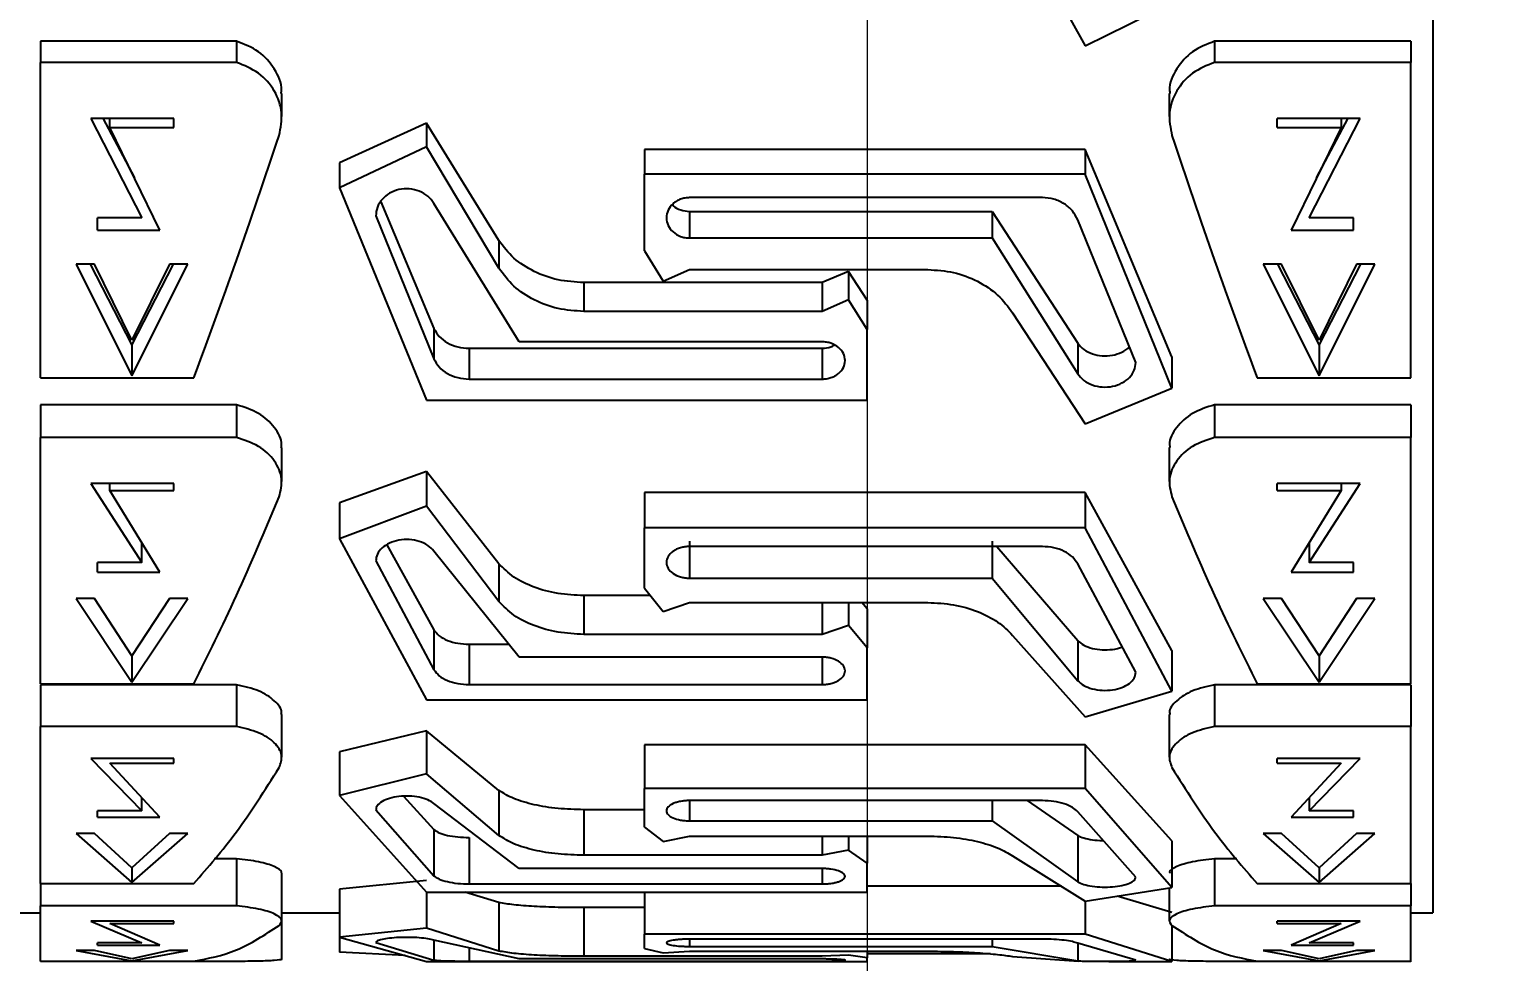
# Model space of a CAD drawing. Header units: millimetres. Extents: x 53 to 380, y 29 to 265.
# Drawn here: x 337.69 to 352.71, y 201.26 to 210.81 of the extents above; entities that cross this region are included whole.
import ezdxf

# ---------------------------------------------------------------- set-up
doc = ezdxf.new("R2010")
doc.units = ezdxf.units.MM
doc.styles.add('SLDTEXTSTYLE0', font='TXT', dxfattribs={"width": 0.75})
doc.dimstyles.new('SLDDIMSTYLE0', dxfattribs={"dimtxt": 3.5, "dimasz": 3.302, "dimexe": 0, "dimexo": 0.0625, "dimgap": 0.875, "dimtad": 1, "dimlfac": 2, "dimrnd": 1e-09, "dimzin": 4, "dimdsep": 46, "dimtxsty": 'SLDTEXTSTYLE0', "dimsah": 1, "dimcen": 0.09, "dimadec": 0, "dimazin": 1, "dimtfac": 1, "dimtofl": 0, "dimtmove": 0, "dimatfit": 3, "dimfxl": 1, "dimfrac": 2, "dimtolj": 1, "dimtzin": 12, "dimarcsym": 0})
doc.dimstyles.new('SLDDIMSTYLE1', dxfattribs={"dimtxt": 3.5, "dimasz": 3.302, "dimexe": 0, "dimexo": 0.0625, "dimgap": 0.875, "dimtad": 1, "dimlfac": 2, "dimrnd": 1e-09, "dimzin": 12, "dimdsep": 46, "dimtxsty": 'SLDTEXTSTYLE0', "dimsah": 1, "dimcen": 0.09, "dimadec": 0, "dimazin": 3, "dimtfac": 1, "dimtofl": 0, "dimtmove": 0, "dimatfit": 3, "dimfxl": 1, "dimfrac": 2, "dimtolj": 1, "dimtzin": 12, "dimarcsym": 0})

# ---------------------------------------------------------------- blocks, each defined once
blk = doc.blocks.new('_D_3')
at = {"color": 7, "linetype": 'Continuous', "lineweight": 0, "transparency": 16777216}
for p, q in [((336.78, 249.812), (375.075, 249.812)), ((374.075, 249.812), (374.075, 201.263)), ((352.847, 201.263), (375.075, 201.263))]:
    blk.add_line(p, q, dxfattribs=at)
at = {"color": 7, "linetype": 'Continuous', "lineweight": 18, "transparency": 16777216}
for points in [[(374.075, 249.812), (373.567, 246.51), (374.583, 246.51)], [(374.075, 201.263), (374.583, 204.565), (373.567, 204.565)]]:
    blk.add_solid(points, dxfattribs=at)
at = {"color": 7, "linetype": 'Continuous', "lineweight": 18, "transparency": 16777216, "insert": (369.563, 228.424), "char_height": 3.5, "attachment_point": 1, "rotation": 90, "style": 'SLDTEXTSTYLE0'}
blk.add_mtext('97.10', dxfattribs=at)
blk = doc.blocks.new('_D_4')
at = {"color": 7, "linetype": 'Continuous', "lineweight": 0, "transparency": 16777216}
for p, q in [((346.276, 214.381), (346.276, 182.689)), ((252.567, 213.603), (252.567, 182.689)), ((252.567, 183.689), (346.276, 183.689))]:
    blk.add_line(p, q, dxfattribs=at)
at = {"color": 7, "linetype": 'Continuous', "lineweight": 18, "transparency": 16777216}
for points in [[(252.567, 183.689), (255.869, 183.181), (255.869, 184.197)], [(346.276, 183.689), (342.974, 184.197), (342.974, 183.181)]]:
    blk.add_solid(points, dxfattribs=at)
at = {"color": 7, "linetype": 'Continuous', "lineweight": 18, "transparency": 16777216, "insert": (287.76, 188.2), "char_height": 3.5, "attachment_point": 1, "style": 'SLDTEXTSTYLE0'}
blk.add_mtext('187.42', dxfattribs=at)

msp = doc.modelspace()

# ---------------------------------------------------------------- linework, layer by layer
at = {"color": 7, "linetype": 'Continuous', "lineweight": 25}
for p, q in [((352.0745, 233.256), (352.0745, 201.756)), ((347.7676, 211.9846), (348.5097, 210.6359)), ((348.5097, 210.6359), (349.4004, 211.0757)), ((339.8113, 210.684), (337.8016, 210.684)), ((337.8016, 210.684), (337.8016, 210.4674)), ((339.8113, 210.684), (339.8113, 210.4674)), ((351.8475, 210.684), (349.8377, 210.684)), ((349.8377, 210.684), (349.8377, 210.4674)), ((351.8475, 210.684), (351.8475, 210.4674)), ((339.8113, 210.4674), (337.8016, 210.4674)), ((337.8016, 207.2352), (337.8016, 210.4674)), ((351.8475, 210.4674), (349.8377, 210.4674)), ((351.8475, 207.2352), (351.8475, 210.4674)), ((340.276, 209.9146), (340.276, 210.1481)), ((349.3731, 210.1482), (349.3731, 209.9147)), ((339.1692, 209.8913), (338.32, 209.8913)), ((338.32, 209.8913), (338.8422, 208.8749)), ((338.4421, 209.8951), (338.7662, 209.2838)), ((338.5151, 209.8004), (338.5151, 209.8913)), ((339.1692, 209.8004), (339.1692, 209.8913)), ((341.7597, 209.8451), (340.869, 209.4404)), ((342.5018, 208.6416), (341.7597, 209.8451)), ((341.7597, 209.8451), (341.7597, 209.6019)), ((350.4799, 209.8004), (350.4799, 209.8913)), ((351.3291, 209.8913), (350.4799, 209.8913)), ((350.8069, 208.8749), (351.3291, 209.8913)), ((350.8829, 209.2838), (351.207, 209.8951)), ((351.134, 209.8913), (351.134, 209.8004)), ((339.0268, 208.7476), (338.5151, 209.8004)), ((338.5151, 209.8004), (339.1692, 209.8004)), ((350.4799, 209.8004), (351.134, 209.8004)), ((351.134, 209.8004), (350.6223, 208.7476)), ((341.7597, 209.6019), (340.869, 209.1843)), ((342.5018, 208.3602), (341.7597, 209.6019)), ((348.5097, 209.5746), (343.9937, 209.5746)), ((343.9937, 209.5746), (343.9937, 209.3228)), ((349.4004, 207.4509), (348.5097, 209.5746)), ((348.5097, 209.5746), (348.5097, 209.3228)), ((340.869, 209.4404), (340.869, 209.1843)), ((348.5097, 209.3228), (343.9937, 209.3228)), ((343.9937, 208.5375), (343.9937, 209.3228)), ((349.4004, 207.1317), (348.5097, 209.3228)), ((340.869, 209.1843), (341.7597, 207.0084)), ((341.2899, 209.0392), (341.8353, 207.7411)), ((342.7104, 207.6056), (341.8353, 209.0234)), ((348.0725, 209.0824), (344.4558, 209.0824)), ((344.4558, 208.9412), (344.4558, 208.6693)), ((344.4558, 208.9412), (347.559, 208.9412)), ((347.559, 208.9412), (348.4341, 207.5918)), ((347.559, 208.9412), (347.559, 208.6693)), ((338.3885, 208.7476), (338.3885, 208.8749)), ((338.8422, 208.8749), (338.3885, 208.8749)), ((341.2394, 208.8945), (341.8353, 207.4311)), ((349.0301, 207.3952), (348.4341, 208.8558)), ((351.2606, 208.8749), (350.8069, 208.8749)), ((351.2606, 208.7476), (351.2606, 208.8749)), ((338.3885, 208.7476), (339.0268, 208.7476)), ((342.5018, 208.6416), (342.5018, 208.3602)), ((344.4558, 208.6693), (347.559, 208.6693)), ((347.559, 208.6693), (348.4341, 207.2771)), ((350.6223, 208.7476), (351.2606, 208.7476)), ((343.9937, 208.5375), (344.1856, 208.225)), ((338.1687, 208.3992), (338.7405, 207.256)), ((338.3553, 208.3992), (338.1687, 208.3992)), ((338.3133, 208.3992), (338.7405, 207.5714)), ((338.7405, 207.6209), (338.3553, 208.3992)), ((338.7405, 207.256), (339.3124, 208.3992)), ((339.1257, 208.3992), (338.7405, 207.6209)), ((338.7405, 207.5714), (339.1678, 208.3992)), ((339.3124, 208.3992), (339.1257, 208.3992)), ((344.1856, 208.225), (344.4558, 208.3454)), ((344.4558, 208.3454), (346.8979, 208.3454)), ((350.5234, 208.3992), (350.3367, 208.3992)), ((350.3367, 208.3992), (350.9086, 207.256)), ((350.4813, 208.3992), (350.9086, 207.5714)), ((350.9086, 207.6209), (350.5234, 208.3992)), ((350.9086, 207.256), (351.4804, 208.3992)), ((351.2938, 208.3992), (350.9086, 207.6209)), ((350.9086, 207.5714), (351.3358, 208.3992)), ((351.4804, 208.3992), (351.2938, 208.3992)), ((345.8136, 208.2119), (343.3715, 208.2119)), ((343.3715, 208.2119), (343.3715, 207.9168)), ((346.0838, 208.3267), (345.8136, 208.2119)), ((345.8136, 208.2119), (345.8136, 207.9168)), ((346.2757, 208.0318), (346.0838, 208.3267)), ((346.0838, 208.3267), (346.0838, 208.0352)), ((345.8136, 207.9168), (343.3715, 207.9168)), ((346.0838, 208.0352), (345.8136, 207.9168)), ((346.2757, 207.731), (346.0838, 208.0352)), ((346.2757, 208.0318), (346.2757, 207.731)), ((347.7676, 207.9024), (348.5097, 206.7653)), ((341.8353, 207.7411), (341.8353, 207.4311)), ((345.8136, 207.6056), (342.7104, 207.6056)), ((346.2757, 207.0084), (346.2757, 207.731)), ((348.4341, 207.5918), (348.4341, 207.2771)), ((338.7405, 207.5714), (338.7405, 207.256)), ((342.1969, 207.5398), (345.8136, 207.5398)), ((342.1969, 207.5398), (342.1969, 207.2235)), ((345.8136, 207.5398), (345.8136, 207.2235)), ((349.4004, 207.4509), (349.4004, 207.1317)), ((350.9086, 207.5714), (350.9086, 207.256)), ((337.8016, 207.2352), (339.374, 207.2352)), ((342.1969, 207.2235), (345.8136, 207.2235)), ((350.2751, 207.2352), (351.8475, 207.2352)), ((341.7597, 207.0084), (346.2757, 207.0084)), ((348.5097, 206.7653), (349.4004, 207.1317)), ((339.8113, 206.9609), (337.8016, 206.9609)), ((337.8016, 206.9609), (337.8016, 206.6261)), ((339.8113, 206.9609), (339.8113, 206.6261)), ((351.8475, 206.9609), (349.8377, 206.9609)), ((349.8377, 206.9609), (349.8377, 206.6261)), ((351.8475, 206.9609), (351.8475, 206.6261)), ((339.8113, 206.6261), (337.8016, 206.6261)), ((337.8016, 204.1035), (337.8016, 206.6261)), ((351.8475, 206.6261), (349.8377, 206.6261)), ((351.8475, 204.1035), (351.8475, 206.6261)), ((340.276, 206.1741), (340.276, 206.5227)), ((349.3731, 206.5228), (349.3731, 206.1742)), ((341.7597, 206.2784), (340.869, 205.9558)), ((342.5018, 205.3329), (341.7597, 206.2784)), ((341.7597, 206.2784), (341.7597, 205.922)), ((339.1692, 206.1553), (338.32, 206.1553)), ((338.32, 206.1553), (338.8422, 205.3455)), ((338.5151, 206.0818), (338.5151, 206.1553)), ((339.1692, 206.0818), (339.1692, 206.1553)), ((350.4799, 206.0818), (350.4799, 206.1553)), ((351.3291, 206.1553), (350.4799, 206.1553)), ((350.8069, 205.3455), (351.3291, 206.1553)), ((351.134, 206.1553), (351.134, 206.0818)), ((339.0268, 205.2461), (338.5151, 206.0818)), ((338.5151, 206.0818), (339.1692, 206.0818)), ((340.869, 205.9558), (340.869, 205.5891)), ((348.5097, 206.0623), (343.9937, 206.0623)), ((343.9937, 206.0623), (343.9937, 205.699)), ((349.4004, 204.4428), (348.5097, 206.0623)), ((348.5097, 206.0623), (348.5097, 205.699)), ((350.4799, 206.0818), (351.134, 206.0818)), ((351.134, 206.0818), (350.6223, 205.2461)), ((341.7597, 205.922), (340.869, 205.5891)), ((342.5018, 204.9464), (341.7597, 205.922)), ((348.5097, 205.699), (343.9937, 205.699)), ((343.9937, 205.083), (343.9937, 205.699)), ((349.4004, 204.0281), (348.5097, 205.699)), ((338.8422, 205.3455), (338.8422, 205.5476)), ((340.869, 205.5891), (341.7597, 203.939)), ((341.3545, 205.5261), (341.8353, 204.6551)), ((344.4558, 205.5643), (344.4558, 205.1852)), ((348.0725, 205.5086), (344.4558, 205.5086)), ((347.559, 205.5643), (347.559, 205.1852)), ((347.6069, 205.5086), (348.4341, 204.5455)), ((350.8069, 205.5476), (350.8069, 205.3455)), ((338.3885, 205.2461), (338.3885, 205.3455)), ((338.8422, 205.3455), (338.3885, 205.3455)), ((341.2394, 205.3609), (341.8353, 204.2471)), ((342.7104, 204.3762), (341.8353, 205.4621)), ((342.5018, 205.3329), (342.5018, 204.9464)), ((351.2606, 205.3455), (350.8069, 205.3455)), ((351.2606, 205.2461), (351.2606, 205.3455)), ((338.3885, 205.2461), (339.0268, 205.2461)), ((344.4558, 205.1852), (347.559, 205.1852)), ((347.559, 205.1852), (348.4341, 204.1341)), ((349.0301, 204.2207), (348.4341, 205.3305)), ((350.6223, 205.2461), (351.2606, 205.2461)), ((343.9937, 205.083), (344.1856, 204.843)), ((338.1687, 204.9764), (338.7405, 204.1187)), ((338.3553, 204.9764), (338.1687, 204.9764)), ((338.7405, 204.3876), (338.3553, 204.9764)), ((338.7405, 204.1187), (339.3124, 204.9764)), ((339.1257, 204.9764), (338.7405, 204.3876)), ((339.3124, 204.9764), (339.1257, 204.9764)), ((344.0553, 205.006), (343.3715, 205.006)), ((343.3715, 205.006), (343.3715, 204.6092)), ((344.1856, 204.843), (344.4558, 204.9351)), ((344.4558, 204.9351), (346.8979, 204.9351)), ((345.8136, 204.9351), (345.8136, 204.6092)), ((346.0838, 204.9351), (346.0838, 204.6986)), ((346.2757, 204.8708), (346.2201, 204.9351)), ((350.5234, 204.9764), (350.3367, 204.9764)), ((350.3367, 204.9764), (350.9086, 204.1187)), ((350.9086, 204.3876), (350.5234, 204.9764)), ((350.9086, 204.1187), (351.4804, 204.9764)), ((351.2938, 204.9764), (350.9086, 204.3876)), ((351.4804, 204.9764), (351.2938, 204.9764)), ((346.2757, 204.8708), (346.2757, 204.4697)), ((341.8353, 204.6551), (341.8353, 204.2471)), ((345.8136, 204.6092), (343.3715, 204.6092)), ((346.0838, 204.6986), (345.8136, 204.6092)), ((346.2757, 204.4697), (346.0838, 204.6986)), ((347.7676, 204.5983), (348.5097, 203.7648)), ((342.1969, 204.5076), (342.6045, 204.5076)), ((342.1969, 204.5076), (342.1969, 204.0949)), ((346.2757, 203.939), (346.2757, 204.4697)), ((348.4341, 204.5455), (348.4341, 204.1341)), ((349.4004, 204.4428), (349.4004, 204.0281)), ((338.7405, 204.3876), (338.7405, 204.1187)), ((345.8136, 204.3762), (342.7104, 204.3762)), ((350.9086, 204.3876), (350.9086, 204.1187)), ((337.8016, 204.1035), (339.374, 204.1035)), ((339.8113, 204.0921), (337.8016, 204.0921)), ((337.8016, 204.0921), (337.8016, 203.6662)), ((339.8113, 204.0921), (339.8113, 203.6662)), ((342.1969, 204.0949), (345.8136, 204.0949)), ((348.5097, 203.7648), (349.4004, 204.0281)), ((351.8475, 204.0921), (349.8377, 204.0921)), ((349.8377, 204.0921), (349.8377, 203.6662)), ((350.2751, 204.1035), (351.8475, 204.1035)), ((351.8475, 204.0921), (351.8475, 203.6662)), ((341.7597, 203.939), (346.2757, 203.939)), ((340.276, 203.3517), (340.276, 203.7872)), ((349.3731, 203.7873), (349.3731, 203.3518)), ((339.8113, 203.6662), (337.8016, 203.6662)), ((337.8016, 202.0576), (337.8016, 203.6662)), ((341.7597, 203.6213), (340.869, 203.4069)), ((342.5018, 203.0104), (341.7597, 203.6213)), ((341.7597, 203.6213), (341.7597, 203.1805)), ((351.8475, 203.6662), (349.8377, 203.6662)), ((351.8475, 202.0576), (351.8475, 203.6662)), ((340.869, 203.4069), (340.869, 202.9593)), ((348.5097, 203.4771), (343.9937, 203.4771)), ((343.9937, 203.4771), (343.9937, 203.0317)), ((349.4004, 202.4931), (348.5097, 203.4771)), ((348.5097, 203.4771), (348.5097, 203.0317)), ((339.1692, 203.3389), (338.32, 203.3389)), ((338.32, 203.3389), (338.8422, 202.8013)), ((339.0268, 202.7378), (338.5151, 203.2887)), ((338.5151, 203.2887), (339.1692, 203.2887)), ((339.1692, 203.2887), (339.1692, 203.3389)), ((350.4799, 203.2887), (350.4799, 203.3389)), ((351.3291, 203.3389), (350.4799, 203.3389)), ((350.4799, 203.2887), (351.134, 203.2887)), ((351.134, 203.2887), (350.6223, 202.7378)), ((350.8069, 202.8013), (351.3291, 203.3389)), ((341.7597, 203.1805), (340.869, 202.9593)), ((342.5018, 202.5502), (341.7597, 203.1805)), ((338.8422, 202.8013), (338.8422, 202.9366)), ((340.869, 202.9593), (341.7597, 201.9686)), ((341.5247, 202.9506), (341.8353, 202.6102)), ((342.5018, 203.0104), (342.5018, 202.5502)), ((348.5097, 203.0317), (343.9937, 203.0317)), ((343.9937, 202.635), (343.9937, 203.0317)), ((349.4004, 202.0165), (348.5097, 203.0317)), ((350.8069, 202.9366), (350.8069, 202.8013)), ((338.3885, 202.7378), (338.3885, 202.8013)), ((338.8422, 202.8013), (338.3885, 202.8013)), ((341.2394, 202.8112), (341.8353, 202.1373)), ((342.7104, 202.2106), (341.8353, 202.8765)), ((343.9937, 202.8128), (343.3715, 202.8128)), ((343.3715, 202.8128), (343.3715, 202.3463)), ((348.0725, 202.9067), (344.4558, 202.9067)), ((347.559, 202.9067), (347.559, 202.6992)), ((347.9175, 202.9067), (348.4341, 202.5492)), ((349.0301, 202.1225), (348.4341, 202.7917)), ((351.2606, 202.8013), (350.8069, 202.8013)), ((351.2606, 202.7378), (351.2606, 202.8013)), ((338.3885, 202.7378), (339.0268, 202.7378)), ((343.9937, 202.635), (344.1856, 202.4868)), ((344.4558, 202.6992), (347.559, 202.6992)), ((347.559, 202.6992), (348.4341, 202.0744)), ((350.6223, 202.7378), (351.2606, 202.7378)), ((338.1687, 202.5687), (338.7405, 202.0659)), ((338.3553, 202.5687), (338.1687, 202.5687)), ((338.7405, 202.2171), (338.3553, 202.5687)), ((338.7405, 202.0659), (339.3124, 202.5687)), ((339.1257, 202.5687), (338.7405, 202.2171)), ((339.3124, 202.5687), (339.1257, 202.5687)), ((341.8353, 202.6102), (341.8353, 202.1373)), ((342.1969, 202.5283), (342.1969, 202.0529)), ((344.1856, 202.4868), (344.4558, 202.5432)), ((344.4558, 202.5432), (346.8979, 202.5432)), ((345.8136, 202.5432), (345.8136, 202.3463)), ((346.0838, 202.5432), (346.0838, 202.3996)), ((346.2757, 202.5432), (346.2757, 202.2646)), ((348.4341, 202.5492), (348.4341, 202.0744)), ((349.4004, 202.4931), (349.4004, 202.0165)), ((350.5234, 202.5687), (350.3367, 202.5687)), ((350.3367, 202.5687), (350.9086, 202.0659)), ((350.9086, 202.2171), (350.5234, 202.5687)), ((350.9086, 202.0659), (351.4804, 202.5687)), ((351.2938, 202.5687), (350.9086, 202.2171)), ((351.4804, 202.5687), (351.2938, 202.5687)), ((345.8136, 202.3463), (343.3715, 202.3463)), ((346.0838, 202.3996), (345.8136, 202.3463)), ((346.2757, 202.2646), (346.0838, 202.3996)), ((347.7676, 202.3399), (348.5097, 201.8776)), ((338.7405, 202.2171), (338.7405, 202.0659)), ((339.8113, 202.31), (339.5822, 202.31)), ((339.8113, 202.31), (339.8113, 201.8276)), ((345.8136, 202.2106), (342.7104, 202.2106)), ((346.2757, 201.9686), (346.2757, 202.2646)), ((350.0669, 202.31), (349.8377, 202.31)), ((349.8377, 202.31), (349.8377, 201.8276)), ((350.9086, 202.2171), (350.9086, 202.0659)), ((337.8016, 202.0576), (339.374, 202.0576)), ((337.8016, 202.0576), (337.8016, 201.8276)), ((340.276, 201.6761), (340.276, 202.1632)), ((341.7597, 202.0891), (340.869, 202.0003)), ((342.1969, 202.0529), (345.8136, 202.0529)), ((348.2677, 202.0284), (346.2757, 202.0284)), ((350.2751, 202.0576), (351.8475, 202.0576)), ((351.8475, 202.0576), (351.8475, 201.8276)), ((340.869, 202.0003), (340.869, 201.508)), ((341.7597, 201.9686), (346.2757, 201.9686)), ((341.7597, 201.9686), (341.7597, 201.5996)), ((342.5018, 201.8622), (342.1536, 201.9686)), ((343.9937, 201.9686), (343.9937, 201.537)), ((348.5097, 201.8776), (349.4004, 202.0165)), ((349.4004, 201.7596), (348.8391, 201.929)), ((349.3731, 202.0123), (349.3731, 201.6762)), ((337.5745, 201.756), (337.8016, 201.756)), ((339.8113, 201.8276), (337.8016, 201.8276)), ((337.8016, 201.2632), (337.8016, 201.8276)), ((340.276, 201.756), (340.869, 201.756)), ((340.276, 201.283), (340.276, 201.756)), ((340.869, 201.756), (340.869, 201.3528)), ((342.5018, 201.8622), (342.5018, 201.3656)), ((343.9937, 201.8099), (343.3715, 201.8099)), ((343.3715, 201.8099), (343.3715, 201.3116)), ((348.5097, 201.8776), (348.5097, 201.537)), ((351.8475, 201.8276), (349.8377, 201.8276)), ((351.8475, 201.2632), (351.8475, 201.8276)), ((351.8475, 201.756), (352.0745, 201.756)), ((339.1692, 201.6703), (338.32, 201.6703)), ((338.32, 201.6703), (338.8422, 201.4484)), ((339.0268, 201.426), (338.5151, 201.6475)), ((338.5151, 201.6475), (339.1692, 201.6475)), ((339.1692, 201.6475), (339.1692, 201.6703)), ((341.7597, 201.5996), (340.869, 201.508)), ((342.5018, 201.3656), (341.7597, 201.5996)), ((349.4004, 201.6278), (349.4004, 201.2597)), ((350.4799, 201.6475), (350.4799, 201.6703)), ((351.3291, 201.6703), (350.4799, 201.6703)), ((350.4799, 201.6475), (351.134, 201.6475)), ((351.134, 201.6475), (350.6223, 201.426)), ((350.8069, 201.4484), (351.3291, 201.6703)), ((338.3885, 201.426), (338.3885, 201.4484)), ((338.8422, 201.4484), (338.3885, 201.4484)), ((340.869, 201.508), (341.7597, 201.2571)), ((341.2394, 201.452), (341.8353, 201.2726)), ((342.7104, 201.2841), (341.8353, 201.4761)), ((348.5097, 201.537), (343.9937, 201.537)), ((343.9937, 201.3917), (343.9937, 201.537)), ((348.0725, 201.4876), (344.4558, 201.4876)), ((347.559, 201.4876), (347.559, 201.4128)), ((349.0301, 201.2706), (348.4341, 201.4449)), ((349.4004, 201.2597), (348.5097, 201.537)), ((351.2606, 201.4484), (350.8069, 201.4484)), ((351.2606, 201.426), (351.2606, 201.4484)), ((338.1687, 201.3711), (338.7405, 201.264)), ((338.3553, 201.3711), (338.1687, 201.3711)), ((338.7405, 201.2853), (338.3553, 201.3711)), ((338.3885, 201.426), (339.0268, 201.426)), ((338.7405, 201.264), (339.3124, 201.3711)), ((339.1257, 201.3711), (338.7405, 201.2853)), ((339.3124, 201.3711), (339.1257, 201.3711)), ((341.5417, 201.3185), (340.869, 201.3528)), ((345.8136, 201.2841), (342.7104, 201.2841)), ((345.8136, 201.3116), (343.3715, 201.3116)), ((343.9937, 201.3917), (344.1856, 201.3474)), ((344.1856, 201.3474), (344.4558, 201.3635)), ((344.4558, 201.4128), (347.559, 201.4128)), ((344.4558, 201.3635), (346.8979, 201.3635)), ((346.0838, 201.3244), (345.8136, 201.3116)), ((346.2757, 201.2942), (346.0838, 201.3244)), ((346.2757, 201.3635), (346.2757, 201.2942)), ((347.5407, 201.3361), (346.2757, 201.3361)), ((346.2757, 201.2571), (346.2757, 201.2942)), ((347.559, 201.4128), (348.4341, 201.2649)), ((347.7676, 201.3102), (348.4428, 201.2613)), ((350.5234, 201.3711), (350.3367, 201.3711)), ((350.3367, 201.3711), (350.9086, 201.264)), ((350.9086, 201.2853), (350.5234, 201.3711)), ((350.6223, 201.426), (351.2606, 201.426)), ((350.9086, 201.264), (351.4804, 201.3711)), ((351.2938, 201.3711), (350.9086, 201.2853)), ((351.4804, 201.3711), (351.2938, 201.3711)), ((337.8016, 201.2632), (339.374, 201.2632)), ((337.8016, 201.2632), (337.8016, 201.2591)), ((339.8113, 201.2591), (337.8016, 201.2591)), ((341.7597, 201.2571), (346.2757, 201.2571)), ((342.1969, 201.2627), (345.8136, 201.2627)), ((348.7531, 201.2574), (349.4004, 201.2597)), ((351.8475, 201.2591), (349.8377, 201.2591)), ((350.2751, 201.2632), (351.8475, 201.2632)), ((351.8475, 201.2632), (351.8475, 201.2591))]:
    msp.add_line(p, q, dxfattribs=at)
at = {"color": 8, "linetype": 'Continuous', "lineweight": 25}
for p, q in [((345.8136, 204.3762), (345.8136, 204.0949)), ((344.4558, 202.9067), (344.4558, 202.6992)), ((345.8136, 202.2106), (345.8136, 202.0529)), ((341.8353, 201.4761), (341.8353, 201.2726)), ((344.4558, 201.4876), (344.4558, 201.4128)), ((348.4341, 201.4449), (348.4341, 201.2649)), ((342.1969, 201.3968), (342.1969, 201.2627))]:
    msp.add_line(p, q, dxfattribs=at)
at = {"color": 7, "linetype": 'Continuous', "lineweight": 25}
for points, knots in [([(340.2694, 210.1489), (340.2709, 210.1604), (340.2827, 210.2465), (340.2074, 210.4063), (340.05, 210.5918), (339.8909, 210.6533), (339.8113, 210.684)], [0, 0, 0, 0, 0.0489204, 0.3659455, 0.6829731, 1, 1, 1, 1]), ([(349.8377, 210.684), (349.7582, 210.6533), (349.5991, 210.5918), (349.4417, 210.4063), (349.3664, 210.2466), (349.3781, 210.1605), (349.3797, 210.149)], [0, 0, 0, 0, 0.317064, 0.6341288, 0.9511923, 1, 1, 1, 1]), ([(340.2487, 209.7202), (340.264, 209.7972), (340.2945, 209.951), (340.2126, 210.1798), (340.0502, 210.3715), (339.8906, 210.4356), (339.8113, 210.4674)], [0, 0, 0, 0, 0.2523964, 0.5042089, 0.7535641, 1, 1, 1, 1]), ([(349.8377, 210.4674), (349.7584, 210.4356), (349.5989, 210.3715), (349.4365, 210.1798), (349.3546, 209.951), (349.3851, 209.7972), (349.4004, 209.7202)], [0, 0, 0, 0, 0.2464356, 0.4957904, 0.7476036, 1, 1, 1, 1]), ([(339.374, 207.2352), (339.5198, 207.6301), (339.8113, 208.4198), (340.1029, 209.2867), (340.2487, 209.7202)], [0, 0, 0, 0, 0.5000003, 1, 1, 1, 1]), ([(349.4004, 209.7202), (349.5462, 209.2867), (349.8377, 208.4198), (350.1293, 207.6301), (350.2751, 207.2352)], [0, 0, 0, 0, 0.4999997, 1, 1, 1, 1]), ([(341.8353, 209.0234), (341.8162, 209.0491), (341.7779, 209.1006), (341.6874, 209.1528), (341.5835, 209.1771), (341.4757, 209.1693), (341.3775, 209.1306), (341.3004, 209.0665), (341.2492, 208.9848), (341.2426, 208.9246), (341.2394, 208.8945)], [0, 0, 0, 0, 0.1253832, 0.2504262, 0.3754313, 0.5003872, 0.6252944, 0.7501885, 0.8750781, 1, 1, 1, 1]), ([(344.4558, 209.0824), (344.44, 209.0816), (344.4086, 209.0799), (344.3635, 209.0671), (344.3221, 209.0476), (344.2745, 209.0125), (344.2314, 208.9548), (344.2136, 208.8749), (344.2314, 208.7953), (344.2827, 208.7269), (344.3486, 208.6884), (344.4086, 208.6717), (344.44, 208.6701), (344.4558, 208.6693)], [0, 0, 0, 0, 0.0628573, 0.1254662, 0.1879472, 0.2507869, 0.3754488, 0.5001635, 0.6249393, 0.749726, 0.8744835, 0.9372481, 1, 1, 1, 1]), ([(344.28, 209.0104), (344.2828, 209.0067), (344.302, 208.981), (344.3645, 208.9512), (344.4254, 208.9445), (344.4558, 208.9412)], [0, 0, 0, 0, 0.0782026, 0.5388593, 1, 1, 1, 1]), ([(348.4341, 208.8558), (348.4181, 208.8871), (348.3861, 208.9497), (348.2994, 209.0227), (348.1923, 209.0727), (348.1124, 209.0792), (348.0725, 209.0824)], [0, 0, 0, 0, 0.2509154, 0.5007377, 0.7503882, 1, 1, 1, 1]), ([(343.3715, 208.2119), (343.2824, 208.2175), (343.1043, 208.2288), (342.8578, 208.3191), (342.6445, 208.4546), (342.5493, 208.5792), (342.5018, 208.6416)], [0, 0, 0, 0, 0.2500017, 0.499999, 0.7500003, 1, 1, 1, 1]), ([(343.3715, 207.9168), (343.2824, 207.9227), (343.1037, 207.9344), (342.8569, 208.0279), (342.6437, 208.168), (342.5492, 208.2959), (342.5018, 208.3602)], [0, 0, 0, 0, 0.2477042, 0.4965112, 0.7472042, 1, 1, 1, 1]), ([(346.8979, 208.3454), (346.9871, 208.3394), (347.1658, 208.3274), (347.4125, 208.2323), (347.6257, 208.0912), (347.7202, 207.9655), (347.7676, 207.9024)], [0, 0, 0, 0, 0.2477043, 0.4965152, 0.7472059, 1, 1, 1, 1]), ([(341.8353, 207.7411), (341.8516, 207.7126), (341.8842, 207.6558), (341.9719, 207.5914), (342.0785, 207.5482), (342.1575, 207.5426), (342.1969, 207.5398)], [0, 0, 0, 0, 0.250989, 0.5007628, 0.7503869, 1, 1, 1, 1]), ([(345.8136, 207.2235), (345.8294, 207.2242), (345.8608, 207.2257), (345.9059, 207.2373), (345.9473, 207.255), (345.995, 207.287), (346.0381, 207.3396), (346.0558, 207.4132), (346.0381, 207.4872), (345.9867, 207.5513), (345.9208, 207.5876), (345.8608, 207.6033), (345.8294, 207.6048), (345.8136, 207.6056)], [0, 0, 0, 0, 0.0628579, 0.125466, 0.1879468, 0.2507855, 0.375449, 0.500164, 0.6249406, 0.7497246, 0.874484, 0.9372485, 1, 1, 1, 1]), ([(348.4341, 207.5918), (348.4534, 207.5689), (348.4921, 207.5233), (348.5824, 207.4782), (348.6848, 207.4574), (348.7918, 207.4633), (348.8867, 207.4972), (348.9468, 207.5313), (348.9638, 207.5558), (348.9642, 207.5565)], [0, 0, 0, 0, 0.16630836, 0.33211506, 0.49792099, 0.66374046, 0.82954419, 0.99535814, 1, 1, 1, 1]), ([(345.8136, 207.5398), (345.8454, 207.5416), (345.8915, 207.5441), (345.9276, 207.5653), (345.9388, 207.5718)], [0, 0, 0, 0, 0.6887708, 1, 1, 1, 1]), ([(341.8353, 207.4311), (341.8513, 207.4021), (341.8833, 207.3443), (341.97, 207.2777), (342.0771, 207.2323), (342.157, 207.2264), (342.1969, 207.2235)], [0, 0, 0, 0, 0.2509126, 0.5007366, 0.7503869, 1, 1, 1, 1]), ([(348.4341, 207.2771), (348.4532, 207.2537), (348.4915, 207.2069), (348.582, 207.1599), (348.6859, 207.1381), (348.7937, 207.1451), (348.8919, 207.1799), (348.969, 207.2378), (349.0203, 207.3121), (349.0268, 207.3675), (349.0301, 207.3952)], [0, 0, 0, 0, 0.12538322, 0.25042738, 0.37543214, 0.50038848, 0.62529529, 0.75018858, 0.87507773, 1, 1, 1, 1]), ([(340.2694, 206.5235), (340.2709, 206.5328), (340.2827, 206.6024), (340.2074, 206.7329), (340.05, 206.885), (339.8909, 206.9356), (339.8113, 206.9609)], [0, 0, 0, 0, 0.0491206, 0.36607757, 0.68303808, 1, 1, 1, 1]), ([(349.8377, 206.9609), (349.7582, 206.9356), (349.5991, 206.885), (349.4417, 206.7329), (349.3664, 206.6025), (349.3781, 206.5328), (349.3797, 206.5235)], [0, 0, 0, 0, 0.316999, 0.6339965, 0.9509919, 1, 1, 1, 1]), ([(340.2487, 206.0171), (340.264, 206.0793), (340.2945, 206.2034), (340.2126, 206.3899), (340.0502, 206.5471), (339.8906, 206.5999), (339.8113, 206.6261)], [0, 0, 0, 0, 0.252398, 0.50421, 0.7535652, 1, 1, 1, 1]), ([(349.8377, 206.6261), (349.7584, 206.5999), (349.5989, 206.5471), (349.4365, 206.3899), (349.3546, 206.2034), (349.3851, 206.0793), (349.4004, 206.0171)], [0, 0, 0, 0, 0.2464345, 0.4957894, 0.747602, 1, 1, 1, 1]), ([(339.374, 204.1035), (339.5198, 204.3958), (339.8113, 204.9805), (340.1029, 205.6716), (340.2487, 206.0171)], [0, 0, 0, 0, 0.4999998, 1, 1, 1, 1]), ([(349.4004, 206.0171), (349.5462, 205.6716), (349.8377, 204.9805), (350.1293, 204.3958), (350.2751, 204.1035)], [0, 0, 0, 0, 0.5000002, 1, 1, 1, 1]), ([(341.8353, 205.4621), (341.8162, 205.4824), (341.7779, 205.5229), (341.6874, 205.5642), (341.5835, 205.5834), (341.4757, 205.5772), (341.3775, 205.5466), (341.3004, 205.496), (341.2492, 205.4317), (341.2426, 205.3845), (341.2394, 205.3609)], [0, 0, 0, 0, 0.125384, 0.2504278, 0.3754322, 0.5003881, 0.625295, 0.7501887, 0.875078, 1, 1, 1, 1]), ([(344.4558, 205.5086), (344.44, 205.5079), (344.4086, 205.5066), (344.3635, 205.4965), (344.3221, 205.4811), (344.2745, 205.4535), (344.2314, 205.4082), (344.2136, 205.3455), (344.2314, 205.2832), (344.2827, 205.2299), (344.3486, 205.2), (344.4086, 205.1871), (344.44, 205.1858), (344.4558, 205.1852)], [0, 0, 0, 0, 0.0628579, 0.1254662, 0.1879462, 0.2507881, 0.3754493, 0.5001642, 0.6249387, 0.7497252, 0.8744841, 0.937248, 1, 1, 1, 1]), ([(348.4341, 205.3305), (348.4181, 205.3551), (348.3861, 205.4041), (348.2994, 205.4615), (348.1923, 205.5009), (348.1124, 205.506), (348.0725, 205.5086)], [0, 0, 0, 0, 0.250915, 0.5007374, 0.7503867, 1, 1, 1, 1]), ([(343.3715, 205.006), (343.2824, 205.0102), (343.1043, 205.0187), (342.8578, 205.087), (342.6445, 205.1897), (342.5493, 205.2851), (342.5018, 205.3329)], [0, 0, 0, 0, 0.2500014, 0.4999994, 0.7499999, 1, 1, 1, 1]), ([(343.3715, 204.6092), (343.2824, 204.6136), (343.1037, 204.6224), (342.8569, 204.693), (342.6437, 204.7993), (342.5492, 204.8972), (342.5018, 204.9464)], [0, 0, 0, 0, 0.2477048, 0.4965125, 0.7472061, 1, 1, 1, 1]), ([(346.8979, 204.9351), (346.9871, 204.9305), (347.1658, 204.9213), (347.4125, 204.8484), (347.6257, 204.7408), (347.7202, 204.646), (347.7676, 204.5983)], [0, 0, 0, 0, 0.2477041, 0.496514, 0.7472059, 1, 1, 1, 1]), ([(341.8353, 204.6551), (341.8516, 204.6341), (341.8842, 204.5923), (341.9719, 204.5452), (342.0785, 204.5136), (342.1575, 204.5096), (342.1969, 204.5076)], [0, 0, 0, 0, 0.25098662, 0.50076518, 0.75038721, 1, 1, 1, 1]), ([(348.4341, 204.5455), (348.4535, 204.5288), (348.4921, 204.4954), (348.5823, 204.4628), (348.6853, 204.4472), (348.7897, 204.4531), (348.8617, 204.4659), (348.8888, 204.4801), (348.8903, 204.4809)], [0, 0, 0, 0, 0.1980916, 0.3955936, 0.5930923, 0.7906073, 0.9881029, 1, 1, 1, 1]), ([(345.8136, 204.0949), (345.8294, 204.0955), (345.8608, 204.0966), (345.9059, 204.105), (345.9473, 204.118), (345.995, 204.1413), (346.0381, 204.1799), (346.0558, 204.234), (346.0381, 204.2885), (345.9867, 204.336), (345.9208, 204.3629), (345.8608, 204.3745), (345.8294, 204.3757), (345.8136, 204.3762)], [0, 0, 0, 0, 0.0628578, 0.1254665, 0.187947, 0.250787, 0.3754491, 0.5001629, 0.6249402, 0.7497262, 0.874483, 0.9372482, 1, 1, 1, 1]), ([(341.8353, 204.2471), (341.8513, 204.2258), (341.8833, 204.1833), (341.97, 204.1345), (342.0771, 204.1013), (342.157, 204.0971), (342.1969, 204.0949)], [0, 0, 0, 0, 0.2509186, 0.5007379, 0.7503877, 1, 1, 1, 1]), ([(348.4341, 204.1341), (348.4532, 204.117), (348.4915, 204.0828), (348.582, 204.0487), (348.6859, 204.0328), (348.7937, 204.0379), (348.8919, 204.0632), (348.969, 204.1053), (349.0203, 204.1597), (349.0268, 204.2004), (349.0301, 204.2207)], [0, 0, 0, 0, 0.1253819, 0.2504271, 0.3754314, 0.5003872, 0.6252941, 0.7501888, 0.8750783, 1, 1, 1, 1]), ([(340.2694, 203.7878), (340.2709, 203.7942), (340.2827, 203.8417), (340.2074, 203.9323), (340.05, 204.0385), (339.8909, 204.0742), (339.8113, 204.0921)], [0, 0, 0, 0, 0.0492274, 0.3661476, 0.6830735, 1, 1, 1, 1]), ([(349.8377, 204.0921), (349.7582, 204.0742), (349.5991, 204.0385), (349.4417, 203.9323), (349.3664, 203.8417), (349.3781, 203.7943), (349.3797, 203.7879)], [0, 0, 0, 0, 0.3169633, 0.6339261, 0.9508844, 1, 1, 1, 1]), ([(340.2487, 203.2448), (340.264, 203.2871), (340.2945, 203.3716), (340.2126, 203.5006), (340.0502, 203.6105), (339.8906, 203.6477), (339.8113, 203.6662)], [0, 0, 0, 0, 0.2523991, 0.5042093, 0.7535656, 1, 1, 1, 1]), ([(349.8377, 203.6662), (349.7584, 203.6477), (349.5989, 203.6105), (349.4365, 203.5006), (349.3546, 203.3716), (349.3851, 203.2871), (349.4004, 203.2448)], [0, 0, 0, 0, 0.2464341, 0.49579, 0.7476009, 1, 1, 1, 1]), ([(339.374, 202.0576), (339.5198, 202.2237), (339.8113, 202.556), (340.1029, 203.0152), (340.2487, 203.2448)], [0, 0, 0, 0, 0.5000007, 1, 1, 1, 1]), ([(349.4004, 203.2448), (349.5462, 203.0152), (349.8377, 202.556), (350.1293, 202.2237), (350.2751, 202.0576)], [0, 0, 0, 0, 0.4999993, 1, 1, 1, 1]), ([(341.8353, 202.8765), (341.8162, 202.8897), (341.7779, 202.916), (341.6874, 202.943), (341.5835, 202.9556), (341.4757, 202.9515), (341.3775, 202.9315), (341.3004, 202.8985), (341.2492, 202.8568), (341.2426, 202.8264), (341.2394, 202.8112)], [0, 0, 0, 0, 0.1253808, 0.2504269, 0.3754313, 0.5003877, 0.6252933, 0.7501873, 0.8750782, 1, 1, 1, 1]), ([(343.3715, 202.8128), (343.2824, 202.8153), (343.1043, 202.8203), (342.8578, 202.8609), (342.6445, 202.9226), (342.5493, 202.9811), (342.5018, 203.0104)], [0, 0, 0, 0, 0.2500017, 0.4999997, 0.7500009, 1, 1, 1, 1]), ([(344.4558, 202.9067), (344.44, 202.9063), (344.4086, 202.9054), (344.3635, 202.8989), (344.3221, 202.8889), (344.2745, 202.8709), (344.2314, 202.8416), (344.2136, 202.8013), (344.2314, 202.7614), (344.2827, 202.7275), (344.3486, 202.7086), (344.4086, 202.7004), (344.44, 202.6996), (344.4558, 202.6992)], [0, 0, 0, 0, 0.06285753, 0.12546656, 0.18794542, 0.25078532, 0.37544618, 0.5001621, 0.62493973, 0.74972713, 0.8744839, 0.93724813, 1, 1, 1, 1]), ([(348.4341, 202.7917), (348.4181, 202.8075), (348.3861, 202.8389), (348.2994, 202.8761), (348.1923, 202.9017), (348.1124, 202.9051), (348.0725, 202.9067)], [0, 0, 0, 0, 0.2509152, 0.5007382, 0.7503877, 1, 1, 1, 1]), ([(341.8353, 202.6102), (341.8516, 202.5985), (341.8842, 202.5751), (341.9719, 202.549), (342.0785, 202.5317), (342.1575, 202.5295), (342.1969, 202.5283)], [0, 0, 0, 0, 0.25098994, 0.50076402, 0.75038781, 1, 1, 1, 1]), ([(343.3715, 202.3463), (343.2824, 202.3489), (343.1037, 202.3541), (342.8569, 202.3962), (342.6437, 202.46), (342.5492, 202.52), (342.5018, 202.5502)], [0, 0, 0, 0, 0.2477042, 0.4965115, 0.7472062, 1, 1, 1, 1]), ([(346.8979, 202.5432), (346.9871, 202.5404), (347.1658, 202.5347), (347.4125, 202.49), (347.6257, 202.4247), (347.7202, 202.3683), (347.7676, 202.3399)], [0, 0, 0, 0, 0.2477045, 0.4965143, 0.7472057, 1, 1, 1, 1]), ([(348.4341, 202.5492), (348.4535, 202.54), (348.4921, 202.5215), (348.5824, 202.5046), (348.6543, 202.4965), (348.6925, 202.4976), (348.696, 202.4977)], [0, 0, 0, 0, 0.3232522, 0.6455316, 0.9678094, 1, 1, 1, 1]), ([(340.2693, 202.1636), (340.2709, 202.1665), (340.2827, 202.188), (340.2074, 202.2312), (340.05, 202.2831), (339.8909, 202.301), (339.8113, 202.31)], [0, 0, 0, 0, 0.0493063, 0.3662017, 0.6831004, 1, 1, 1, 1]), ([(345.8136, 202.0529), (345.8294, 202.0532), (345.8608, 202.0538), (345.9059, 202.0584), (345.9473, 202.0655), (345.995, 202.0784), (346.0381, 202.0997), (346.0558, 202.1299), (346.0381, 202.1606), (345.9867, 202.1876), (345.9208, 202.203), (345.8608, 202.2096), (345.8294, 202.2103), (345.8136, 202.2106)], [0, 0, 0, 0, 0.0628576, 0.1254667, 0.1879473, 0.2507865, 0.3754463, 0.5001607, 0.6249372, 0.7497265, 0.8744838, 0.9372483, 1, 1, 1, 1]), ([(349.8377, 202.31), (349.7582, 202.301), (349.5991, 202.2831), (349.4417, 202.2312), (349.3664, 202.188), (349.3781, 202.1665), (349.3797, 202.1636)], [0, 0, 0, 0, 0.31693558, 0.63387023, 0.95080302, 1, 1, 1, 1]), ([(341.8353, 202.1373), (341.8513, 202.1254), (341.8833, 202.1016), (341.97, 202.0746), (342.0771, 202.0564), (342.157, 202.054), (342.1969, 202.0529)], [0, 0, 0, 0, 0.2509168, 0.5007369, 0.7503886, 1, 1, 1, 1]), ([(348.4341, 202.0744), (348.4532, 202.065), (348.4915, 202.0462), (348.582, 202.0276), (348.6859, 202.019), (348.7937, 202.0218), (348.8919, 202.0355), (348.969, 202.0585), (349.0203, 202.0885), (349.0268, 202.1112), (349.0301, 202.1225)], [0, 0, 0, 0, 0.1253825, 0.2504275, 0.3754321, 0.5003881, 0.6252949, 0.7501879, 0.8750787, 1, 1, 1, 1]), ([(340.2487, 201.6278), (340.264, 201.6468), (340.2945, 201.6848), (340.2126, 201.7459), (340.0502, 201.7996), (339.8906, 201.8183), (339.8113, 201.8276)], [0, 0, 0, 0, 0.2523951, 0.5042078, 0.7535649, 1, 1, 1, 1]), ([(343.3715, 201.8099), (343.2824, 201.8105), (343.1043, 201.8116), (342.8578, 201.8213), (342.6445, 201.8369), (342.5493, 201.8538), (342.5018, 201.8622)], [0, 0, 0, 0, 0.2500012, 0.4999995, 0.7500007, 1, 1, 1, 1]), ([(349.8377, 201.8276), (349.7584, 201.8183), (349.5989, 201.7996), (349.4365, 201.7459), (349.3546, 201.6848), (349.3851, 201.6468), (349.4004, 201.6278)], [0, 0, 0, 0, 0.2464347, 0.4957915, 0.7476049, 1, 1, 1, 1]), ([(339.374, 201.2632), (339.5198, 201.2896), (339.8113, 201.3426), (340.1029, 201.5327), (340.2487, 201.6278)], [0, 0, 0, 0, 0.4999995, 1, 1, 1, 1]), ([(349.4004, 201.6278), (349.5462, 201.5327), (349.8377, 201.3426), (350.1293, 201.2896), (350.2751, 201.2632)], [0, 0, 0, 0, 0.5000005, 1, 1, 1, 1]), ([(341.8353, 201.4761), (341.8162, 201.4811), (341.7779, 201.4911), (341.6874, 201.5016), (341.5835, 201.5066), (341.4757, 201.505), (341.3775, 201.4971), (341.3004, 201.4844), (341.2492, 201.4686), (341.2426, 201.4575), (341.2394, 201.452)], [0, 0, 0, 0, 0.1253797, 0.2504256, 0.3754306, 0.5003871, 0.6252934, 0.7501881, 0.8750788, 1, 1, 1, 1]), ([(344.4558, 201.4876), (344.44, 201.4874), (344.4086, 201.4871), (344.3635, 201.4846), (344.3221, 201.4808), (344.2745, 201.474), (344.2314, 201.463), (344.2136, 201.4483), (344.2314, 201.4341), (344.2827, 201.4224), (344.3486, 201.4159), (344.4086, 201.4132), (344.44, 201.4129), (344.4558, 201.4128)], [0, 0, 0, 0, 0.062858, 0.1254663, 0.1879452, 0.2507869, 0.3754495, 0.5001628, 0.6249373, 0.7497266, 0.8744839, 0.9372478, 1, 1, 1, 1]), ([(348.4341, 201.4449), (348.4181, 201.4506), (348.3861, 201.462), (348.2994, 201.4759), (348.1923, 201.4857), (348.1124, 201.487), (348.0725, 201.4876)], [0, 0, 0, 0, 0.25091626, 0.50073551, 0.75038653, 1, 1, 1, 1]), ([(340.2693, 201.2832), (340.2709, 201.2824), (340.2827, 201.2759), (340.208, 201.2681), (340.0513, 201.2612), (339.891, 201.2598), (339.8113, 201.2591)], [0, 0, 0, 0, 0.05011714, 0.37006325, 0.68688832, 1, 1, 1, 1]), ([(343.3715, 201.3116), (343.2824, 201.3122), (343.1037, 201.3134), (342.8569, 201.3234), (342.6437, 201.3396), (342.5492, 201.3569), (342.5018, 201.3656)], [0, 0, 0, 0, 0.2477039, 0.4965123, 0.7472039, 1, 1, 1, 1]), ([(345.8136, 201.2627), (345.8294, 201.2628), (345.8608, 201.2628), (345.9059, 201.2633), (345.9473, 201.2639), (345.995, 201.2653), (346.0381, 201.2677), (346.0558, 201.2715), (346.0381, 201.2759), (345.9867, 201.2802), (345.9208, 201.2828), (345.8608, 201.2839), (345.8294, 201.2841), (345.8136, 201.2841)], [0, 0, 0, 0, 0.06285724, 0.12546643, 0.18794645, 0.2507863, 0.37544803, 0.50016438, 0.62493888, 0.74972447, 0.87448414, 0.93724806, 1, 1, 1, 1]), ([(346.8979, 201.3635), (346.9871, 201.3627), (347.1658, 201.361), (347.4125, 201.3481), (347.6257, 201.3303), (347.7202, 201.3169), (347.7676, 201.3102)], [0, 0, 0, 0, 0.2477044, 0.4965137, 0.7472041, 1, 1, 1, 1]), ([(349.8377, 201.2591), (349.7581, 201.2598), (349.5978, 201.2612), (349.4411, 201.2681), (349.3664, 201.2759), (349.3782, 201.2824), (349.3797, 201.2832)], [0, 0, 0, 0, 0.31314847, 0.63001078, 0.94999577, 1, 1, 1, 1]), ([(341.8353, 201.2726), (341.8513, 201.271), (341.8833, 201.2678), (341.97, 201.2649), (342.0771, 201.2631), (342.157, 201.2628), (342.1969, 201.2627)], [0, 0, 0, 0, 0.25091278, 0.50073765, 0.7503873, 1, 1, 1, 1]), ([(348.4341, 201.2649), (348.4532, 201.2639), (348.4915, 201.262), (348.582, 201.2606), (348.6859, 201.2599), (348.7937, 201.2601), (348.8919, 201.2612), (348.969, 201.2632), (349.0203, 201.2663), (349.0268, 201.2692), (349.0301, 201.2706)], [0, 0, 0, 0, 0.12538431, 0.25042704, 0.37543269, 0.50038904, 0.62529492, 0.75018907, 0.87507915, 1, 1, 1, 1])]:
    msp.add_open_spline(points, degree=3, knots=knots, dxfattribs=at)

# ---------------------------------------------------------------- dimensions: what is measured, and where the dimension line sits
at = {"color": 7, "linetype": 'Continuous', "lineweight": 18}
dim = msp.add_linear_dim(base=(374.0745, 201.2632), p1=(335.7803, 249.8116), p2=(351.8475, 201.2632), angle=90, dimstyle='SLDDIMSTYLE0', dxfattribs=at)
dim.commit()
dim.dimension.update_dxf_attribs({"geometry": '_D_3', "text_midpoint": (374.0745, 234.2425), "dimtype": 160})
dim = msp.add_linear_dim(base=(346.2757, 183.6885), p1=(252.5669, 214.6032), p2=(346.2757, 215.3811), dimstyle='SLDDIMSTYLE1', dxfattribs=at)
dim.commit()
dim.dimension.update_dxf_attribs({"geometry": '_D_4', "text_midpoint": (294.8719, 183.6885), "dimtype": 160})

doc.saveas('drawing.dxf')
